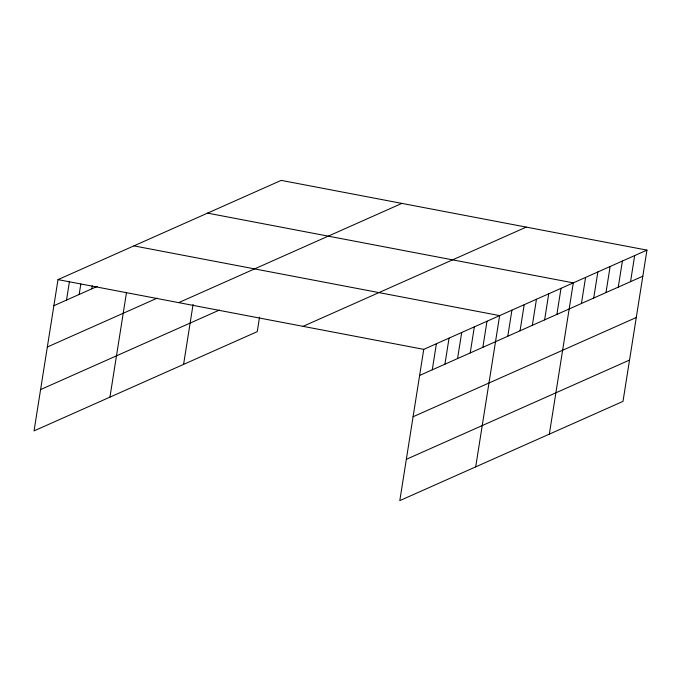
<?xml version="1.0" encoding="UTF-8"?>
<svg xmlns="http://www.w3.org/2000/svg" width="681" height="681" viewBox="0 0 681 681"><rect width="100%" height="100%" fill="white"/><g stroke="black" fill="none" stroke-linecap="round" stroke-linejoin="round"><path stroke-width="1.02" d="M646.95 250.123L423.752 349.362L399.798 500.62L622.996 401.381L646.95 250.123L281.202 180.38L58.004 279.619L34.05 430.877L257.248 331.638L259.538 317.176M66.525 300.083L69.496 281.296M79.175 294.456L80.826 284.02M91.816 288.829L92.318 285.705M109.939 397.134L126.487 292.617M183.589 364.386L193.089 304.39M432.273 369.826L436.402 343.743M444.923 364.199L449.051 338.116M457.564 358.572L461.701 332.49M470.213 352.954L474.342 326.871M482.863 347.327L486.992 321.245M475.687 466.885L499.641 315.618L133.893 245.875M507.788 336.244L511.916 310.161M520.063 330.787L524.191 304.705M532.338 325.331L536.466 299.248M544.613 319.874L548.741 293.792M556.888 314.409L561.016 288.327M549.337 434.129L573.3 282.87L207.543 213.127M581.438 303.496L585.575 277.414M593.713 298.04L597.85 271.957M605.988 292.583L610.125 266.492M618.271 287.118L622.4 261.036M630.546 281.662L634.675 255.579M53.876 305.701L97.238 286.42M47.329 347.012L157.217 298.15M178.703 302.636L401.901 203.389M40.596 389.575L219.41 310.059M303.062 326.344L526.251 227.105M419.624 375.444L642.821 276.205M413.078 416.755L636.275 317.516M406.344 459.317L629.533 360.07M58.004 279.619L423.752 349.362"/></g></svg>
